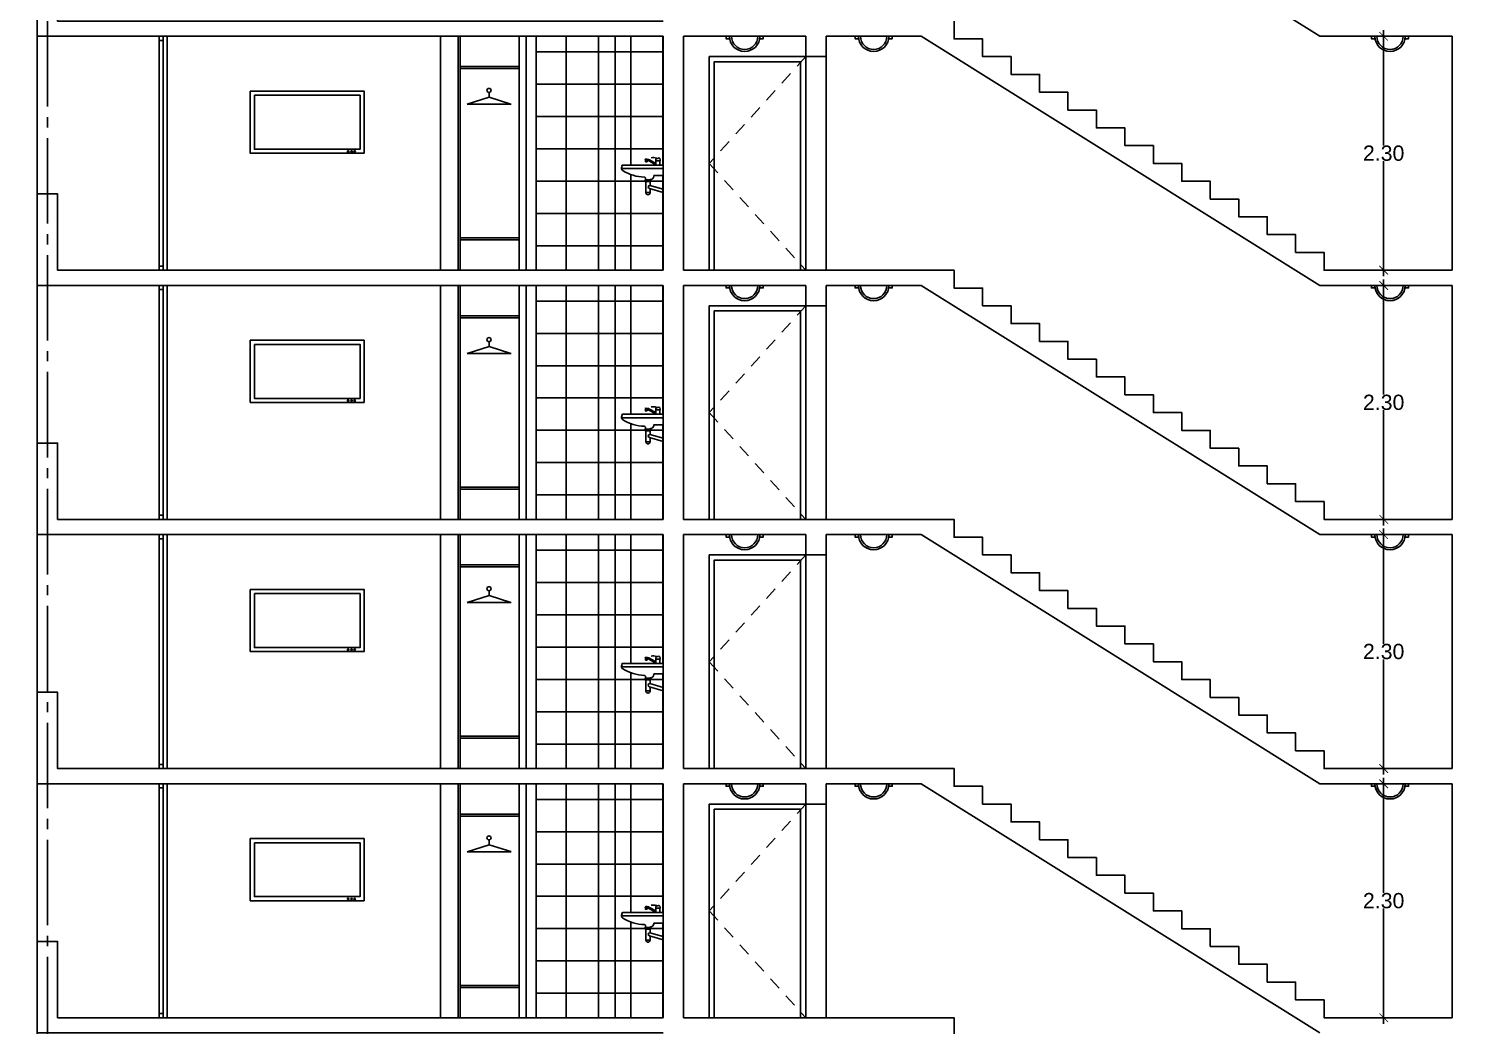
# Model space of a CAD drawing. Header units: millimetres. Extents: x 1217 to 2428, y 234 to 644.
# Drawn here: x 2182.92 to 2197.03, y 401.83 to 411.63 of the extents above; entities that cross this region are included whole.
import ezdxf

# ---------------------------------------------------------------- set-up
doc = ezdxf.new("R2010")
doc.units = ezdxf.units.MM
doc.linetypes.add('ACAD_ISO04W100', pattern=[30, 24, -3, 0, -3])
doc.linetypes.add('HIDDEN2', pattern=[0.1875, 0.125, -0.0625])
doc.layers.get('0').update_dxf_attribs({"lineweight": 5})
for name, color, linetype in [('0.1', 251, 'Continuous'), ('0.2', 2, 'Continuous'), ('0.3', 6, 'Continuous'), ('EJES', 8, 'Continuous'), ('MURO', 5, 'Continuous')]:
    doc.layers.add(name, color=color, linetype=linetype)
doc.styles.add('INTERARQ', font='arial.ttf')
doc.dimstyles.new('ESCALA_1-50', dxfattribs={"dimtxt": 0.15, "dimasz": 0.06, "dimexe": 0.18, "dimexo": 0.0625, "dimgap": 0, "dimtad": 0, "dimtih": 1, "dimtoh": 1, "dimzin": 0, "dimdsep": 46, "dimtxsty": 'INTERARQ', "dimblk": 'DIMTICK', "dimcen": 0, "dimse1": 1, "dimse2": 1, "dimclrd": 256, "dimclre": 1, "dimclrt": 2, "dimadec": 0, "dimazin": 0, "dimtfac": 4.5, "dimtofl": 0, "dimtmove": 2, "dimatfit": 3, "dimldrblk": 'DIMTICK', "dimfxl": 1, "dimtolj": 1, "dimtzin": 0, "dimarcsym": 0})
pattern_1 = [(0, (-53.02144, -6.75065), (0, 0.3175), []), (90, (-53.02144, -6.75065), (-0.3175, 2e-17), [])]
pattern_2 = [(0, (-53.02144, -9.20065), (0, 0.3175), []), (90, (-53.02144, -9.20065), (-0.3175, 2e-17), [])]
pattern_3 = [(0, (-53.02144, -11.65065), (0, 0.3175), []), (90, (-53.02144, -11.65065), (-0.3175, 2e-17), [])]
pattern_4 = [(0, (-53.02144, -14.10065), (0, 0.3175), []), (90, (-53.02144, -14.10065), (-0.3175, 2e-17), [])]

# ---------------------------------------------------------------- blocks, each defined once
blk = doc.blocks.new('DIMTICK')
at = {"color": 1}
for p, q in [((-1, 0), (1, 0)), ((0, 1), (0, -1))]:
    blk.add_line(p, q, dxfattribs=at)
at = {"color": 3, "const_width": 0.141}
blk.add_lwpolyline([(0.71, 0.71), (-0.71, -0.71)], dxfattribs=at)
blk = doc.blocks.new('*D1643')
at = {"layer": '0.1', "lineweight": -2, "ltscale": 3, "transparency": 16777216}
for p, q in [((2196.254, 411.491), (2196.254, 410.478)), ((2196.254, 409.311), (2196.254, 410.324))]:
    blk.add_line(p, q, dxfattribs=at)
at = {"layer": 'DEFPOINTS', "color": 0, "ltscale": 3, "transparency": 16777216}
for p in [(2196.254, 411.551), (2196.667, 411.551, 0), (2196.667, 409.251, 0)]:
    blk.add_point(p, dxfattribs=at)
at = {"layer": '0.1', "lineweight": -2, "ltscale": 3, "transparency": 16777216, "xscale": 0.06, "yscale": 0.06, "zscale": 0.06}
for p, rotation in [((2196.254, 411.551), 90), ((2196.254, 409.251), 270)]:
    blk.add_blockref('DIMTICK', p, dxfattribs=dict(at, rotation=rotation))
at = {"layer": '0.1', "color": 2, "ltscale": 3, "transparency": 16777216, "insert": (2196.254, 410.401), "char_height": 0.15, "attachment_point": 5, "style": 'INTERARQ'}
blk.add_mtext('\\A1;2.30', dxfattribs=at)
blk = doc.blocks.new('*D1644')
at = {"layer": '0.1', "lineweight": -2, "ltscale": 3, "transparency": 16777216}
for p, q in [((2196.254, 409.041), (2196.254, 408.028)), ((2196.254, 406.861), (2196.254, 407.874))]:
    blk.add_line(p, q, dxfattribs=at)
at = {"layer": 'DEFPOINTS', "color": 0, "ltscale": 3, "transparency": 16777216}
for p in [(2196.254, 409.101), (2196.667, 409.101, 0), (2196.667, 406.801, 0)]:
    blk.add_point(p, dxfattribs=at)
at = {"layer": '0.1', "lineweight": -2, "ltscale": 3, "transparency": 16777216, "xscale": 0.06, "yscale": 0.06, "zscale": 0.06}
for p, rotation in [((2196.254, 409.101), 90), ((2196.254, 406.801), 270)]:
    blk.add_blockref('DIMTICK', p, dxfattribs=dict(at, rotation=rotation))
at = {"layer": '0.1', "color": 2, "ltscale": 3, "transparency": 16777216, "insert": (2196.254, 407.951), "char_height": 0.15, "attachment_point": 5, "style": 'INTERARQ'}
blk.add_mtext('\\A1;2.30', dxfattribs=at)
blk = doc.blocks.new('*D1645')
at = {"layer": '0.1', "lineweight": -2, "ltscale": 3, "transparency": 16777216}
for p, q in [((2196.254, 406.591), (2196.254, 405.578)), ((2196.254, 404.411), (2196.254, 405.424))]:
    blk.add_line(p, q, dxfattribs=at)
at = {"layer": 'DEFPOINTS', "color": 0, "ltscale": 3, "transparency": 16777216}
for p in [(2196.254, 406.651), (2196.667, 406.651, 0), (2196.667, 404.351, 0)]:
    blk.add_point(p, dxfattribs=at)
at = {"layer": '0.1', "lineweight": -2, "ltscale": 3, "transparency": 16777216, "xscale": 0.06, "yscale": 0.06, "zscale": 0.06}
for p, rotation in [((2196.254, 406.651), 90), ((2196.254, 404.351), 270)]:
    blk.add_blockref('DIMTICK', p, dxfattribs=dict(at, rotation=rotation))
at = {"layer": '0.1', "color": 2, "ltscale": 3, "transparency": 16777216, "insert": (2196.254, 405.501), "char_height": 0.15, "attachment_point": 5, "style": 'INTERARQ'}
blk.add_mtext('\\A1;2.30', dxfattribs=at)
blk = doc.blocks.new('*D1646')
at = {"layer": '0.1', "lineweight": -2, "ltscale": 3, "transparency": 16777216}
for p, q in [((2196.254, 404.141), (2196.254, 403.128)), ((2196.254, 401.961), (2196.254, 402.974))]:
    blk.add_line(p, q, dxfattribs=at)
at = {"layer": 'DEFPOINTS', "color": 0, "ltscale": 3, "transparency": 16777216}
for p in [(2196.254, 404.201), (2196.667, 404.201, 0), (2196.667, 401.901, 0)]:
    blk.add_point(p, dxfattribs=at)
at = {"layer": '0.1', "lineweight": -2, "ltscale": 3, "transparency": 16777216, "xscale": 0.06, "yscale": 0.06, "zscale": 0.06}
for p, rotation in [((2196.254, 404.201), 90), ((2196.254, 401.901), 270)]:
    blk.add_blockref('DIMTICK', p, dxfattribs=dict(at, rotation=rotation))
at = {"layer": '0.1', "color": 2, "ltscale": 3, "transparency": 16777216, "insert": (2196.254, 403.051), "char_height": 0.15, "attachment_point": 5, "style": 'INTERARQ'}
blk.add_mtext('\\A1;2.30', dxfattribs=at)
blk = doc.blocks.new('*D1712')
at = {"layer": '0.1', "lineweight": -2, "ltscale": 3, "transparency": 16777216}
for start, end in [(42.2771, 78.6565), (1.3435, 37.7964)]:
    blk.add_arc((2173.785, 387.071), 2.559, start, end, dxfattribs=at)
at = {"layer": 'DEFPOINTS', "color": 0, "ltscale": 3, "transparency": 16777216}
for p in [(2182.84, 438.421, 0), (2176.072, 388.219), (2173.803, 387.171, 0), (2173.989, 387.071, 0), (2183.007, 387.071, 0)]:
    blk.add_point(p, dxfattribs=at)
at = {"layer": '0.1', "lineweight": -2, "ltscale": 3, "transparency": 16777216, "xscale": 0.06, "yscale": 0.06, "zscale": 0.06}
for p, rotation in [((2174.229, 389.591), 169.3282528199433), ((2176.344, 387.071), 270.6717471800563)]:
    blk.add_blockref('DIMTICK', p, dxfattribs=dict(at, rotation=rotation))
at = {"layer": '0.1', "color": 2, "ltscale": 3, "transparency": 16777216, "insert": (2175.745, 388.716), "char_height": 0.15, "attachment_point": 5, "style": 'INTERARQ'}
blk.add_mtext('\\A1;80°', dxfattribs=at)
blk = doc.blocks.new('*D1713')
at = {"layer": '0.1', "lineweight": -2, "ltscale": 3, "transparency": 16777216}
for start, end in [(101.3456, 137.7192), (142.207, 178.6544)]:
    blk.add_arc((2205.617, 387.071), 2.555, start, end, dxfattribs=at)
at = {"layer": 'DEFPOINTS', "color": 0, "ltscale": 3, "transparency": 16777216}
for p in [(2196.562, 438.421, 0), (2204.091, 389.12), (2197.128, 387.071, 0), (2205.387, 387.071, 0), (2205.599, 387.171, 0)]:
    blk.add_point(p, dxfattribs=at)
at = {"layer": '0.1', "lineweight": -2, "ltscale": 3, "transparency": 16777216, "xscale": 0.06, "yscale": 0.06, "zscale": 0.06}
for p, rotation in [((2205.173, 389.587), 10.67281767583628), ((2203.062, 387.071), 269.3271823241639)]:
    blk.add_blockref('DIMTICK', p, dxfattribs=dict(at, rotation=rotation))
at = {"layer": '0.1', "color": 2, "ltscale": 3, "transparency": 16777216, "insert": (2203.66, 388.713), "char_height": 0.15, "attachment_point": 5, "style": 'INTERARQ'}
blk.add_mtext('\\A1;80°', dxfattribs=at)

msp = doc.modelspace()

# ---------------------------------------------------------------- hatches: boundary and pattern name
at = {"layer": '0.1', "ltscale": 3}
h = msp.add_hatch(dxfattribs=at)
h.set_pattern_fill('NET', color=256, scale=0.1)
h.set_pattern_definition(pattern_1)
h.paths.add_polyline_path([(2188.69365, 411.55099), (2187.91759, 411.55099), (2187.91759, 409.25099), (2188.69365, 409.25099)])
h = msp.add_hatch(dxfattribs=at)
h.set_pattern_fill('NET', color=256, scale=0.1)
h.set_pattern_definition(pattern_2)
h.paths.add_polyline_path([(2188.69365, 409.10099), (2187.91759, 409.10099), (2187.91759, 406.80099), (2188.69365, 406.80099)])
h = msp.add_hatch(dxfattribs=at)
h.set_pattern_fill('NET', color=256, scale=0.1)
h.set_pattern_definition(pattern_3)
h.paths.add_polyline_path([(2188.69365, 406.65099), (2187.91759, 406.65099), (2187.91759, 404.35099), (2188.69365, 404.35099)])
h = msp.add_hatch(dxfattribs=at)
h.set_pattern_fill('NET', color=256, scale=0.1)
h.set_pattern_definition(pattern_4)
h.paths.add_polyline_path([(2188.69365, 404.20099), (2187.91759, 404.20099), (2187.91759, 401.90099), (2188.69365, 401.90099)])
at = {"layer": '0.2', "ltscale": 3}
h = msp.add_hatch(dxfattribs=at)
h.set_pattern_fill('NET', color=256, scale=0.1)
h.set_pattern_definition(pattern_1)
h.paths.add_polyline_path([(2189.16687, 411.55099), (2188.69365, 411.55099), (2188.69365, 409.25099), (2189.16687, 409.25099)])
h.paths.add_polyline_path([(2188.98781, 410.34146, -0.19326903), (2189.03019, 410.33595), (2189.09291, 410.30079), (2189.09291, 410.32664, -0.23609119), (2189.09841, 410.35249, 0.33077503), (2189.12426, 410.35801, -0.24024453), (2189.1355, 410.33597), (2189.1355, 410.32665), (2189.13168, 410.32665), (2189.09291, 410.32665), (2189.09291, 410.28747), (2189.02451, 410.32581, 0.10516509), (2189.00634, 410.33146), (2189.00794, 410.31752), (2188.99333, 410.31561), (2188.99072, 410.3302)], flags=16)
h.paths.add_polyline_path([(2189.03766, 410.01474, -1), (2188.99507, 410.01473), (2188.99508, 410.01473), (2188.99508, 410.01474)], flags=16)
edge = h.paths.add_edge_path()
edge.add_line((2189.16687, 410.28428), (2188.76428, 410.28428))
edge.add_arc((2188.76428, 410.27889), 0.00539, 90, 228.06552)
edge.add_line((2188.76068, 410.27488), (2188.75687, 410.25645))
edge.add_arc((2188.78083, 410.25149), 0.02446, 168.321014, 238.662533)
edge.add_arc((2188.99958, 410.61075), 0.44508, 238.662533, 267.75168)
edge.add_arc((2188.98174, 410.15623), 0.00979, -7.258197, 87.75168, ccw=False)
edge.add_line((2188.99145, 410.155), (2188.99505, 410.13826))
edge.add_line((2188.99505, 410.13826), (2189.03764, 410.13827))
edge.add_line((2189.03764, 410.13827), (2189.03955, 410.14399))
edge.add_line((2189.03955, 410.14399), (2189.04315, 410.14399))
edge.add_arc((2189.04314, 410.17535), 0.03136, 270.010383, 360.010383)
edge.add_line((2189.0745, 410.17535), (2189.0745, 410.17895))
edge.add_line((2189.0745, 410.17895), (2189.0745, 410.18086))
edge.add_line((2189.0745, 410.18086), (2189.16688, 410.18088))
edge.add_line((2189.16688, 410.18088), (2189.16687, 410.28428))
edge = h.paths.add_edge_path()
edge.add_line((2189.03764, 410.13827), (2189.04315, 410.13827))
edge.add_line((2189.04315, 410.13827), (2189.04315, 410.12174))
edge.add_line((2189.04315, 410.12174), (2188.98785, 410.12174))
edge.add_line((2188.98785, 410.12174), (2188.98785, 410.13826))
edge.add_line((2188.98785, 410.13826), (2188.99505, 410.13826))
edge.add_line((2189.16691, 410.04803), (2189.03575, 410.08552))
edge.add_arc((2189.0345, 410.07062), 0.01495, 85.208442, 260.965426)
edge.add_line((2189.03215, 410.05585), (2189.16691, 410.01645))
h = msp.add_hatch(dxfattribs=at)
h.set_pattern_fill('NET', color=256, scale=0.1)
h.set_pattern_definition(pattern_2)
h.paths.add_polyline_path([(2189.16687, 409.10099), (2188.69365, 409.10099), (2188.69365, 406.80099), (2189.16687, 406.80099)])
h.paths.add_polyline_path([(2188.98781, 407.89146, -0.19326903), (2189.03019, 407.88595), (2189.09291, 407.85079), (2189.09291, 407.87664, -0.23609119), (2189.09841, 407.90249, 0.33077503), (2189.12426, 407.90801, -0.24024453), (2189.1355, 407.88597), (2189.1355, 407.87665), (2189.13168, 407.87665), (2189.09291, 407.87665), (2189.09291, 407.83747), (2189.02451, 407.87581, 0.10516509), (2189.00634, 407.88146), (2189.00794, 407.86752), (2188.99333, 407.86561), (2188.99072, 407.8802)], flags=16)
h.paths.add_polyline_path([(2189.03766, 407.56474, -1), (2188.99507, 407.56473), (2188.99508, 407.56473), (2188.99508, 407.56474)], flags=16)
edge = h.paths.add_edge_path()
edge.add_line((2189.16687, 407.83428), (2188.76428, 407.83428))
edge.add_arc((2188.76428, 407.82889), 0.00539, 90, 228.06552)
edge.add_line((2188.76068, 407.82488), (2188.75687, 407.80645))
edge.add_arc((2188.78083, 407.80149), 0.02446, 168.321014, 238.662533)
edge.add_arc((2188.99958, 408.16075), 0.44508, 238.662533, 267.75168)
edge.add_arc((2188.98174, 407.70623), 0.00979, -7.258197, 87.75168, ccw=False)
edge.add_line((2188.99145, 407.705), (2188.99505, 407.68826))
edge.add_line((2188.99505, 407.68826), (2189.03764, 407.68827))
edge.add_line((2189.03764, 407.68827), (2189.03955, 407.69399))
edge.add_line((2189.03955, 407.69399), (2189.04315, 407.69399))
edge.add_arc((2189.04314, 407.72535), 0.03136, 270.010383, 360.010383)
edge.add_line((2189.0745, 407.72535), (2189.0745, 407.72895))
edge.add_line((2189.0745, 407.72895), (2189.0745, 407.73086))
edge.add_line((2189.0745, 407.73086), (2189.16688, 407.73088))
edge.add_line((2189.16688, 407.73088), (2189.16687, 407.83428))
edge = h.paths.add_edge_path()
edge.add_line((2189.03764, 407.68827), (2189.04315, 407.68827))
edge.add_line((2189.04315, 407.68827), (2189.04315, 407.67174))
edge.add_line((2189.04315, 407.67174), (2188.98785, 407.67174))
edge.add_line((2188.98785, 407.67174), (2188.98785, 407.68826))
edge.add_line((2188.98785, 407.68826), (2188.99505, 407.68826))
edge.add_line((2189.16691, 407.59803), (2189.03575, 407.63552))
edge.add_arc((2189.0345, 407.62062), 0.01495, 85.208442, 260.965426)
edge.add_line((2189.03215, 407.60585), (2189.16691, 407.56645))
h = msp.add_hatch(dxfattribs=at)
h.set_pattern_fill('NET', color=256, scale=0.1)
h.set_pattern_definition(pattern_3)
h.paths.add_polyline_path([(2189.16687, 406.65099), (2188.69365, 406.65099), (2188.69365, 404.35099), (2189.16687, 404.35099)])
h.paths.add_polyline_path([(2188.98781, 405.44146, -0.19326903), (2189.03019, 405.43595), (2189.09291, 405.40079), (2189.09291, 405.42664, -0.23609119), (2189.09841, 405.45249, 0.33077503), (2189.12426, 405.45801, -0.24024453), (2189.1355, 405.43597), (2189.1355, 405.42665), (2189.13168, 405.42665), (2189.09291, 405.42665), (2189.09291, 405.38747), (2189.02451, 405.42581, 0.10516509), (2189.00634, 405.43146), (2189.00794, 405.41752), (2188.99333, 405.41561), (2188.99072, 405.4302)], flags=16)
h.paths.add_polyline_path([(2189.03766, 405.11474, -1), (2188.99507, 405.11473), (2188.99508, 405.11473), (2188.99508, 405.11474)], flags=16)
edge = h.paths.add_edge_path()
edge.add_line((2189.16687, 405.38428), (2188.76428, 405.38428))
edge.add_arc((2188.76428, 405.37889), 0.00539, 90, 228.06552)
edge.add_line((2188.76068, 405.37488), (2188.75687, 405.35645))
edge.add_arc((2188.78083, 405.35149), 0.02446, 168.321014, 238.662533)
edge.add_arc((2188.99958, 405.71075), 0.44508, 238.662533, 267.75168)
edge.add_arc((2188.98174, 405.25623), 0.00979, -7.258197, 87.75168, ccw=False)
edge.add_line((2188.99145, 405.255), (2188.99505, 405.23826))
edge.add_line((2188.99505, 405.23826), (2189.03764, 405.23827))
edge.add_line((2189.03764, 405.23827), (2189.03955, 405.24399))
edge.add_line((2189.03955, 405.24399), (2189.04315, 405.24399))
edge.add_arc((2189.04314, 405.27535), 0.03136, 270.010383, 360.010383)
edge.add_line((2189.0745, 405.27535), (2189.0745, 405.27895))
edge.add_line((2189.0745, 405.27895), (2189.0745, 405.28086))
edge.add_line((2189.0745, 405.28086), (2189.16688, 405.28088))
edge.add_line((2189.16688, 405.28088), (2189.16687, 405.38428))
edge = h.paths.add_edge_path()
edge.add_line((2189.03764, 405.23827), (2189.04315, 405.23827))
edge.add_line((2189.04315, 405.23827), (2189.04315, 405.22174))
edge.add_line((2189.04315, 405.22174), (2188.98785, 405.22174))
edge.add_line((2188.98785, 405.22174), (2188.98785, 405.23826))
edge.add_line((2188.98785, 405.23826), (2188.99505, 405.23826))
edge.add_line((2189.16691, 405.14803), (2189.03575, 405.18552))
edge.add_arc((2189.0345, 405.17062), 0.01495, 85.208442, 260.965426)
edge.add_line((2189.03215, 405.15585), (2189.16691, 405.11645))
h = msp.add_hatch(dxfattribs=at)
h.set_pattern_fill('NET', color=256, scale=0.1)
h.set_pattern_definition(pattern_4)
h.paths.add_polyline_path([(2189.16687, 404.20099), (2188.69365, 404.20099), (2188.69365, 401.90099), (2189.16687, 401.90099)])
h.paths.add_polyline_path([(2188.98781, 402.99146, -0.19326903), (2189.03019, 402.98595), (2189.09291, 402.95079), (2189.09291, 402.97664, -0.23609119), (2189.09841, 403.00249, 0.33077503), (2189.12426, 403.00801, -0.24024453), (2189.1355, 402.98597), (2189.1355, 402.97665), (2189.13168, 402.97665), (2189.09291, 402.97665), (2189.09291, 402.93747), (2189.02451, 402.97581, 0.10516509), (2189.00634, 402.98146), (2189.00794, 402.96752), (2188.99333, 402.96561), (2188.99072, 402.9802)], flags=16)
h.paths.add_polyline_path([(2189.03766, 402.66474, -1), (2188.99507, 402.66473), (2188.99508, 402.66473), (2188.99508, 402.66474)], flags=16)
edge = h.paths.add_edge_path()
edge.add_line((2189.16687, 402.93428), (2188.76428, 402.93428))
edge.add_arc((2188.76428, 402.92889), 0.00539, 90, 228.06552)
edge.add_line((2188.76068, 402.92488), (2188.75687, 402.90645))
edge.add_arc((2188.78083, 402.90149), 0.02446, 168.321014, 238.662533)
edge.add_arc((2188.99958, 403.26075), 0.44508, 238.662533, 267.75168)
edge.add_arc((2188.98174, 402.80623), 0.00979, -7.258197, 87.75168, ccw=False)
edge.add_line((2188.99145, 402.805), (2188.99505, 402.78826))
edge.add_line((2188.99505, 402.78826), (2189.03764, 402.78827))
edge.add_line((2189.03764, 402.78827), (2189.03955, 402.79399))
edge.add_line((2189.03955, 402.79399), (2189.04315, 402.79399))
edge.add_arc((2189.04314, 402.82535), 0.03136, 270.010383, 360.010383)
edge.add_line((2189.0745, 402.82535), (2189.0745, 402.82895))
edge.add_line((2189.0745, 402.82895), (2189.0745, 402.83086))
edge.add_line((2189.0745, 402.83086), (2189.16688, 402.83088))
edge.add_line((2189.16688, 402.83088), (2189.16687, 402.93428))
edge = h.paths.add_edge_path()
edge.add_line((2189.03764, 402.78827), (2189.04315, 402.78827))
edge.add_line((2189.04315, 402.78827), (2189.04315, 402.77174))
edge.add_line((2189.04315, 402.77174), (2188.98785, 402.77174))
edge.add_line((2188.98785, 402.77174), (2188.98785, 402.78826))
edge.add_line((2188.98785, 402.78826), (2188.99505, 402.78826))
edge.add_line((2189.16691, 402.69803), (2189.03575, 402.73552))
edge.add_arc((2189.0345, 402.72062), 0.01495, 85.208442, 260.965426)
edge.add_line((2189.03215, 402.70585), (2189.16691, 402.66645))

# ---------------------------------------------------------------- linework, layer by layer
at = {"layer": '0.1'}
for p, q in [((2187.66955, 410.88261, 0), (2187.23804, 410.88261, 0)), ((2187.45213, 410.95219, 0), (2187.45213, 410.99906, 0)), ((2187.45213, 408.50219, 0), (2187.45213, 408.54906, 0)), ((2187.66955, 408.43261, 0), (2187.23804, 408.43261, 0)), ((2187.45213, 406.05219, 0), (2187.45213, 406.09906, 0)), ((2187.66955, 405.98261, 0), (2187.23804, 405.98261, 0)), ((2187.45213, 403.60219, 0), (2187.45213, 403.64906, 0)), ((2187.66955, 403.53261, 0), (2187.23804, 403.53261, 0))]:
    msp.add_line(p, q, dxfattribs=at)
at = {"layer": '0.1', "ltscale": 3, "elevation": 0}
for points in [[(2183.00704, 434.50099), (2183.00704, 382.15099)], [(2184.20709, 411.55099), (2184.20709, 409.25099)], [(2184.24709, 411.55099), (2184.24709, 409.25099)], [(2184.28709, 411.55099), (2184.28709, 409.25099)], [(2187.14768, 411.55099), (2187.14768, 409.25099)], [(2187.16768, 411.55099), (2187.16768, 409.25099)], [(2189.6187, 409.25099), (2189.6187, 411.35099), (2190.56811, 411.35099), (2190.56811, 409.25099)], [(2189.6687, 409.25099), (2189.6687, 411.30099), (2190.51811, 411.30099), (2190.51811, 409.25099)], [(2190.76811, 411.35099), (2190.76811, 409.25099)], [(2184.20709, 409.10099), (2184.20709, 406.80099)], [(2184.24709, 409.10099), (2184.24709, 406.80099)], [(2184.28709, 409.10099), (2184.28709, 406.80099)], [(2187.14768, 409.10099), (2187.14768, 406.80099)], [(2187.16768, 409.10099), (2187.16768, 406.80099)], [(2189.6187, 406.80099), (2189.6187, 408.90099), (2190.56811, 408.90099), (2190.56811, 406.80099)], [(2190.76811, 408.90099), (2190.76811, 406.80099)], [(2189.6687, 406.80099), (2189.6687, 408.85099), (2190.51811, 408.85099), (2190.51811, 406.80099)], [(2184.20709, 406.65099), (2184.20709, 404.35099)], [(2184.24709, 406.65099), (2184.24709, 404.35099)], [(2184.28709, 406.65099), (2184.28709, 404.35099)], [(2187.14768, 406.65099), (2187.14768, 404.35099)], [(2187.16768, 406.65099), (2187.16768, 404.35099)], [(2189.6187, 404.35099), (2189.6187, 406.45099), (2190.56811, 406.45099), (2190.56811, 404.35099)], [(2189.6687, 404.35099), (2189.6687, 406.40099), (2190.51811, 406.40099), (2190.51811, 404.35099)], [(2190.76811, 406.45099), (2190.76811, 404.35099)], [(2184.20709, 404.20099), (2184.20709, 401.90099)], [(2184.24709, 404.20099), (2184.24709, 401.90099)], [(2184.28709, 404.20099), (2184.28709, 401.90099)], [(2187.14768, 404.20099), (2187.14768, 401.90099)], [(2187.16768, 404.20099), (2187.16768, 401.90099)], [(2189.6187, 401.90099), (2189.6187, 404.00099), (2190.56811, 404.00099), (2190.56811, 401.90099)], [(2190.76811, 404.00099), (2190.76811, 401.90099)], [(2189.6687, 401.90099), (2189.6687, 403.95099), (2190.51811, 403.95099), (2190.51811, 401.90099)]]:
    msp.add_lwpolyline(points, dxfattribs=at)
at = {"layer": '0.1', "linetype": 'ByBlock', "elevation": 0}
for points in [[(2189.81794, 411.55099), (2189.78415, 411.55099), (2189.78415, 411.52753), (2189.81794, 411.52753)], [(2190.15083, 411.55099), (2190.11704, 411.55099), (2190.11704, 411.52753), (2190.15083, 411.52753)], [(2191.08704, 411.55099), (2191.05326, 411.55099), (2191.05326, 411.52753), (2191.08704, 411.52753)], [(2191.41994, 411.55099), (2191.38615, 411.55099), (2191.38615, 411.52753), (2191.41994, 411.52753)], [(2196.16705, 411.55099), (2196.13327, 411.55099), (2196.13327, 411.52753), (2196.16705, 411.52753)], [(2196.49995, 411.55099), (2196.46616, 411.55099), (2196.46616, 411.52753), (2196.49995, 411.52753)], [(2189.81794, 409.10099), (2189.78415, 409.10099), (2189.78415, 409.07753), (2189.81794, 409.07753)], [(2190.15083, 409.10099), (2190.11704, 409.10099), (2190.11704, 409.07753), (2190.15083, 409.07753)], [(2191.08704, 409.10099), (2191.05326, 409.10099), (2191.05326, 409.07753), (2191.08704, 409.07753)], [(2191.41994, 409.10099), (2191.38615, 409.10099), (2191.38615, 409.07753), (2191.41994, 409.07753)], [(2196.16705, 409.10099), (2196.13327, 409.10099), (2196.13327, 409.07753), (2196.16705, 409.07753)], [(2196.49995, 409.10099), (2196.46616, 409.10099), (2196.46616, 409.07753), (2196.49995, 409.07753)], [(2189.81794, 406.65099), (2189.78415, 406.65099), (2189.78415, 406.62753), (2189.81794, 406.62753)], [(2190.15083, 406.65099), (2190.11704, 406.65099), (2190.11704, 406.62753), (2190.15083, 406.62753)], [(2191.08704, 406.65099), (2191.05326, 406.65099), (2191.05326, 406.62753), (2191.08704, 406.62753)], [(2191.41994, 406.65099), (2191.38615, 406.65099), (2191.38615, 406.62753), (2191.41994, 406.62753)], [(2196.16705, 406.65099), (2196.13327, 406.65099), (2196.13327, 406.62753), (2196.16705, 406.62753)], [(2196.49995, 406.65099), (2196.46616, 406.65099), (2196.46616, 406.62753), (2196.49995, 406.62753)], [(2189.81794, 404.20099), (2189.78415, 404.20099), (2189.78415, 404.17753), (2189.81794, 404.17753)], [(2190.15083, 404.20099), (2190.11704, 404.20099), (2190.11704, 404.17753), (2190.15083, 404.17753)], [(2191.08704, 404.20099), (2191.05326, 404.20099), (2191.05326, 404.17753), (2191.08704, 404.17753)], [(2191.41994, 404.20099), (2191.38615, 404.20099), (2191.38615, 404.17753), (2191.41994, 404.17753)], [(2196.16705, 404.20099), (2196.13327, 404.20099), (2196.13327, 404.17753), (2196.16705, 404.17753)], [(2196.49995, 404.20099), (2196.46616, 404.20099), (2196.46616, 404.17753), (2196.49995, 404.17753)]]:
    msp.add_lwpolyline(points, close=True, dxfattribs=at)
at = {"layer": '0.1', "linetype": 'HIDDEN2', "elevation": 0}
for points in [[(2190.56811, 411.35099), (2189.6187, 410.30099), (2190.56811, 409.25099)], [(2190.56811, 408.90099), (2189.6187, 407.85099), (2190.56811, 406.80099)], [(2190.56811, 406.45099), (2189.6187, 405.40099), (2190.56811, 404.35099)], [(2190.56811, 404.00099), (2189.6187, 402.95099), (2190.56811, 401.90099)]]:
    msp.add_lwpolyline(points, dxfattribs=at)
at = {"layer": '0.1', "elevation": 0}
for points in [[(2187.16768, 411.25334), (2187.74767, 411.25334)], [(2187.16768, 411.23334), (2187.74767, 411.23334)], [(2187.23804, 410.88261), (2187.45213, 410.95219)], [(2187.45213, 410.95219), (2187.66622, 410.88368)], [(2187.16768, 409.56865), (2187.74767, 409.56865)], [(2187.16768, 409.54865), (2187.74767, 409.54865)], [(2187.16768, 408.80334), (2187.74767, 408.80334)], [(2187.16768, 408.78334), (2187.74767, 408.78334)], [(2187.23804, 408.43261), (2187.45213, 408.50219)], [(2187.45213, 408.50219), (2187.66622, 408.43368)], [(2187.16768, 407.11865), (2187.74767, 407.11865)], [(2187.16768, 407.09865), (2187.74767, 407.09865)], [(2187.16768, 406.35334), (2187.74767, 406.35334)], [(2187.16768, 406.33334), (2187.74767, 406.33334)], [(2187.23804, 405.98261), (2187.45213, 406.05219)], [(2187.45213, 406.05219), (2187.66622, 405.98368)], [(2187.16768, 404.66865), (2187.74767, 404.66865)], [(2187.16768, 404.64865), (2187.74767, 404.64865)], [(2187.16768, 403.90334), (2187.74767, 403.90334)], [(2187.16768, 403.88334), (2187.74767, 403.88334)], [(2187.23804, 403.53261), (2187.45213, 403.60219)], [(2187.45213, 403.60219), (2187.66622, 403.53368)], [(2187.16768, 402.21865), (2187.74767, 402.21865)], [(2187.16768, 402.19865), (2187.74767, 402.19865)]]:
    msp.add_lwpolyline(points, dxfattribs=at)
for points in [[(2185.1039, 411.01183), (2186.22298, 411.01183), (2186.22298, 410.40099), (2185.1039, 410.40099)], [(2185.1439, 410.97183), (2186.18298, 410.97183), (2186.18298, 410.44099), (2185.1439, 410.44099)], [(2185.1039, 408.56183), (2186.22298, 408.56183), (2186.22298, 407.95099), (2185.1039, 407.95099)], [(2185.1439, 408.52183), (2186.18298, 408.52183), (2186.18298, 407.99099), (2185.1439, 407.99099)], [(2185.1039, 406.11183), (2186.22298, 406.11183), (2186.22298, 405.50099), (2185.1039, 405.50099)], [(2185.1439, 406.07183), (2186.18298, 406.07183), (2186.18298, 405.54099), (2185.1439, 405.54099)], [(2185.1039, 403.66183), (2186.22298, 403.66183), (2186.22298, 403.05099), (2185.1039, 403.05099)], [(2185.1439, 403.62183), (2186.18298, 403.62183), (2186.18298, 403.09099), (2185.1439, 403.09099)]]:
    msp.add_lwpolyline(points, close=True, dxfattribs=at)
at = {"layer": '0.1'}
for centre in [(2187.45213, 411.01906, 0), (2187.45213, 408.56906, 0), (2187.45213, 406.11906, 0), (2187.45213, 403.66906, 0)]:
    msp.add_circle(centre, 0.02, dxfattribs=at)
at = {"layer": '0.1', "ltscale": 3}
for centre in [(2186.06656, 410.41837, 0), (2186.0998, 410.41837, 0), (2186.13047, 410.41837, 0), (2186.06656, 407.96837, 0), (2186.0998, 407.96837, 0), (2186.13047, 407.96837, 0), (2186.06656, 405.51837, 0), (2186.0998, 405.51837, 0), (2186.13047, 405.51837, 0), (2186.06656, 403.06837, 0), (2186.0998, 403.06837, 0), (2186.13047, 403.06837, 0)]:
    msp.add_circle(centre, 0.00716, dxfattribs=at)
at = {"layer": '0.1', "linetype": 'ByBlock'}
for centre, radius in [((2189.96749, 411.55099, 0), 0.14955), ((2189.96749, 411.55099, 0), 0.12955), ((2191.2366, 411.55099, 0), 0.14955), ((2191.2366, 411.55099, 0), 0.12955), ((2196.31661, 411.55099, 0), 0.14955), ((2196.31661, 411.55099, 0), 0.12955), ((2189.96749, 409.10099, 0), 0.14955), ((2189.96749, 409.10099, 0), 0.12955), ((2191.2366, 409.10099, 0), 0.14955), ((2191.2366, 409.10099, 0), 0.12955), ((2196.31661, 409.10099, 0), 0.14955), ((2196.31661, 409.10099, 0), 0.12955), ((2189.96749, 406.65099, 0), 0.14955), ((2189.96749, 406.65099, 0), 0.12955), ((2191.2366, 406.65099, 0), 0.14955), ((2191.2366, 406.65099, 0), 0.12955), ((2196.31661, 406.65099, 0), 0.14955), ((2196.31661, 406.65099, 0), 0.12955), ((2189.96749, 404.20099, 0), 0.14955), ((2189.96749, 404.20099, 0), 0.12955), ((2191.2366, 404.20099, 0), 0.14955), ((2191.2366, 404.20099, 0), 0.12955), ((2196.31661, 404.20099, 0), 0.14955), ((2196.31661, 404.20099, 0), 0.12955)]:
    msp.add_arc(centre, radius, 180, 0, dxfattribs=at)
at = {"layer": '0.2'}
for p, q in [((2188.98781, 410.34146, 0), (2188.99072, 410.3302, 0)), ((2188.99072, 410.3302, 0), (2188.99333, 410.31561, 0)), ((2188.99333, 410.31561, 0), (2189.00794, 410.31752, 0)), ((2189.00794, 410.31752, 0), (2189.00634, 410.33146, 0)), ((2189.16558, 410.25099, 0), (2188.75637, 410.25094, 0)), ((2189.03766, 410.01474, 0), (2188.99508, 410.01474, 0)), ((2188.99508, 410.01474, 0), (2188.99508, 410.01473, 0)), ((2189.16558, 407.80099, 0), (2188.75637, 407.80094, 0)), ((2188.98781, 407.89146, 0), (2188.99072, 407.8802, 0)), ((2188.99072, 407.8802, 0), (2188.99333, 407.86561, 0)), ((2188.99333, 407.86561, 0), (2189.00794, 407.86752, 0)), ((2189.00794, 407.86752, 0), (2189.00634, 407.88146, 0)), ((2189.03766, 407.56474, 0), (2188.99508, 407.56474, 0)), ((2188.99508, 407.56474, 0), (2188.99508, 407.56473, 0)), ((2188.98781, 405.44146, 0), (2188.99072, 405.4302, 0)), ((2188.99072, 405.4302, 0), (2188.99333, 405.41561, 0)), ((2188.99333, 405.41561, 0), (2189.00794, 405.41752, 0)), ((2189.00794, 405.41752, 0), (2189.00634, 405.43146, 0)), ((2189.16558, 405.35099, 0), (2188.75637, 405.35094, 0)), ((2189.03766, 405.11474, 0), (2188.99508, 405.11474, 0)), ((2188.99508, 405.11474, 0), (2188.99508, 405.11473, 0)), ((2188.98781, 402.99146, 0), (2188.99072, 402.9802, 0)), ((2188.99072, 402.9802, 0), (2188.99333, 402.96561, 0)), ((2189.00794, 402.96752, 0), (2189.00634, 402.98146, 0)), ((2189.16558, 402.90099, 0), (2188.75637, 402.90094, 0)), ((2188.99333, 402.96561, 0), (2189.00794, 402.96752, 0)), ((2189.03766, 402.66474, 0), (2188.99508, 402.66474, 0)), ((2188.99508, 402.66474, 0), (2188.99508, 402.66473, 0))]:
    msp.add_line(p, q, dxfattribs=at)
at = {"layer": '0.2', "elevation": 0}
for points in [[(2184.24709, 411.55099), (2184.20709, 411.55099), (2184.20709, 411.51099), (2184.24709, 411.51099), (2184.24709, 411.55099)], [(2189.13169, 410.28427), (2189.13169, 410.32665), (2189.09291, 410.32665), (2189.09291, 410.28426)], [(2189.03764, 410.13827), (2189.04315, 410.13827), (2189.04315, 410.12174), (2188.98785, 410.12174), (2188.98785, 410.13826), (2188.99505, 410.13826)], [(2189.03764, 410.12174), (2189.03766, 410.08552)], [(2184.24709, 409.25099), (2184.20709, 409.25099), (2184.20709, 409.29099), (2184.24709, 409.29099), (2184.24709, 409.25099)], [(2184.24709, 409.10099), (2184.20709, 409.10099), (2184.20709, 409.06099), (2184.24709, 409.06099), (2184.24709, 409.10099)], [(2189.13169, 407.83427), (2189.13169, 407.87665), (2189.09291, 407.87665), (2189.09291, 407.83426)], [(2189.03764, 407.68827), (2189.04315, 407.68827), (2189.04315, 407.67174), (2188.98785, 407.67174), (2188.98785, 407.68826), (2188.99505, 407.68826)], [(2189.03764, 407.67174), (2189.03766, 407.63552)], [(2184.24709, 406.80099), (2184.20709, 406.80099), (2184.20709, 406.84099), (2184.24709, 406.84099), (2184.24709, 406.80099)], [(2184.24709, 406.65099), (2184.20709, 406.65099), (2184.20709, 406.61099), (2184.24709, 406.61099), (2184.24709, 406.65099)], [(2189.13169, 405.38427), (2189.13169, 405.42665), (2189.09291, 405.42665), (2189.09291, 405.38426)], [(2189.03764, 405.23827), (2189.04315, 405.23827), (2189.04315, 405.22174), (2188.98785, 405.22174), (2188.98785, 405.23826), (2188.99505, 405.23826)], [(2189.03764, 405.22174), (2189.03766, 405.18552)], [(2184.24709, 404.35099), (2184.20709, 404.35099), (2184.20709, 404.39099), (2184.24709, 404.39099), (2184.24709, 404.35099)], [(2184.24709, 404.20099), (2184.20709, 404.20099), (2184.20709, 404.16099), (2184.24709, 404.16099), (2184.24709, 404.20099)], [(2189.13169, 402.93427), (2189.13169, 402.97665), (2189.09291, 402.97665), (2189.09291, 402.93426)], [(2189.03764, 402.78827), (2189.04315, 402.78827), (2189.04315, 402.77174), (2188.98785, 402.77174), (2188.98785, 402.78826), (2188.99505, 402.78826)], [(2189.03764, 402.77174), (2189.03766, 402.73552)], [(2184.24709, 401.90099), (2184.20709, 401.90099), (2184.20709, 401.94099), (2184.24709, 401.94099), (2184.24709, 401.90099)]]:
    msp.add_lwpolyline(points, dxfattribs=at)
at = {"layer": '0.2', "ltscale": 3, "elevation": 0}
for points in [[(2186.97624, 411.55099), (2186.97624, 409.25099)], [(2187.91759, 411.55099), (2187.91759, 409.25099)], [(2188.69365, 411.55099), (2188.69365, 409.25099)], [(2186.97624, 409.10099), (2186.97624, 406.80099)], [(2187.91759, 409.10099), (2187.91759, 406.80099)], [(2188.69365, 409.10099), (2188.69365, 406.80099)], [(2186.97624, 406.65099), (2186.97624, 404.35099)], [(2187.91759, 406.65099), (2187.91759, 404.35099)], [(2188.69365, 406.65099), (2188.69365, 404.35099)], [(2186.97624, 404.20099), (2186.97624, 401.90099)], [(2187.91759, 404.20099), (2187.91759, 401.90099)], [(2188.69365, 404.20099), (2188.69365, 401.90099)]]:
    msp.add_lwpolyline(points, dxfattribs=at)
at = {"layer": '0.2', "elevation": 0}
for points in [[(2189.09291, 410.30079), (2189.03019, 410.33595, 0.19326903), (2188.98781, 410.34146)], [(2189.09291, 410.28747), (2189.02451, 410.32581, 0.19326903), (2188.99072, 410.3302, 0.19326903)], [(2189.13168, 410.32665), (2189.1355, 410.32665), (2189.1355, 410.33597, 0.24024453), (2189.12426, 410.35801, 0.52489962)], [(2189.03766, 410.05416), (2189.03766, 410.01474, -1), (2188.99507, 410.01473), (2188.99507, 410.12173)], [(2189.16691, 410.04803), (2189.03575, 410.08552, 0.96364167), (2189.03215, 410.05585), (2189.16691, 410.01645)], [(2189.09291, 407.85079), (2189.03019, 407.88595, 0.19326903), (2188.98781, 407.89146)], [(2189.09291, 407.83747), (2189.02451, 407.87581, 0.19326903), (2188.99072, 407.8802, 0.19326903)], [(2189.13168, 407.87665), (2189.1355, 407.87665), (2189.1355, 407.88597, 0.24024453), (2189.12426, 407.90801, 0.52489962)], [(2189.03766, 407.60416), (2189.03766, 407.56474, -1), (2188.99507, 407.56473), (2188.99507, 407.67173)], [(2189.16691, 407.59803), (2189.03575, 407.63552, 0.96364167), (2189.03215, 407.60585), (2189.16691, 407.56645)], [(2189.09291, 405.40079), (2189.03019, 405.43595, 0.19326903), (2188.98781, 405.44146)], [(2189.09291, 405.38747), (2189.02451, 405.42581, 0.19326903), (2188.99072, 405.4302, 0.19326903)], [(2189.13168, 405.42665), (2189.1355, 405.42665), (2189.1355, 405.43597, 0.24024453), (2189.12426, 405.45801, 0.52489962)], [(2189.03766, 405.15416), (2189.03766, 405.11474, -1), (2188.99507, 405.11473), (2188.99507, 405.22173)], [(2189.16691, 405.14803), (2189.03575, 405.18552, 0.96364167), (2189.03215, 405.15585), (2189.16691, 405.11645)], [(2189.09291, 402.95079), (2189.03019, 402.98595, 0.19326903), (2188.98781, 402.99146)], [(2189.09291, 402.93747), (2189.02451, 402.97581, 0.19326903), (2188.99072, 402.9802, 0.19326903)], [(2189.13168, 402.97665), (2189.1355, 402.97665), (2189.1355, 402.98597, 0.24024453), (2189.12426, 403.00801, 0.52489962)], [(2189.03766, 402.70416), (2189.03766, 402.66474, -1), (2188.99507, 402.66473), (2188.99507, 402.77173)], [(2189.16691, 402.69803), (2189.03575, 402.73552, 0.96364167), (2189.03215, 402.70585), (2189.16691, 402.66645)]]:
    msp.add_lwpolyline(points, format="xyb", dxfattribs=at)
for points in [[(2189.16687, 410.28428), (2188.76428, 410.28428, 0.68770197), (2188.76068, 410.27488), (2188.75687, 410.25645, 0.31693786), (2188.76811, 410.2306, 0.12761136), (2188.98212, 410.16601, -0.44006197), (2188.99145, 410.155), (2188.99505, 410.13826), (2189.03764, 410.13827), (2189.03955, 410.14399), (2189.04315, 410.14399, 0.41421356), (2189.0745, 410.17535), (2189.0745, 410.17895), (2189.0745, 410.18086), (2189.16688, 410.18088)], [(2189.16687, 407.83428), (2188.76428, 407.83428, 0.68770197), (2188.76068, 407.82488), (2188.75687, 407.80645, 0.31693786), (2188.76811, 407.7806, 0.12761136), (2188.98212, 407.71601, -0.44006197), (2188.99145, 407.705), (2188.99505, 407.68826), (2189.03764, 407.68827), (2189.03955, 407.69399), (2189.04315, 407.69399, 0.41421356), (2189.0745, 407.72535), (2189.0745, 407.72895), (2189.0745, 407.73086), (2189.16688, 407.73088)], [(2189.16687, 405.38428), (2188.76428, 405.38428, 0.68770197), (2188.76068, 405.37488), (2188.75687, 405.35645, 0.31693786), (2188.76811, 405.3306, 0.12761136), (2188.98212, 405.26601, -0.44006197), (2188.99145, 405.255), (2188.99505, 405.23826), (2189.03764, 405.23827), (2189.03955, 405.24399), (2189.04315, 405.24399, 0.41421356), (2189.0745, 405.27535), (2189.0745, 405.27895), (2189.0745, 405.28086), (2189.16688, 405.28088)], [(2189.16687, 402.93428), (2188.76428, 402.93428, 0.68770197), (2188.76068, 402.92488), (2188.75687, 402.90645, 0.31693786), (2188.76811, 402.8806, 0.12761136), (2188.98212, 402.81601, -0.44006197), (2188.99145, 402.805), (2188.99505, 402.78826), (2189.03764, 402.78827), (2189.03955, 402.79399), (2189.04315, 402.79399, 0.41421356), (2189.0745, 402.82535), (2189.0745, 402.82895), (2189.0745, 402.83086), (2189.16688, 402.83088)]]:
    msp.add_lwpolyline(points, format="xyb", close=True, dxfattribs=at)
at = {"layer": '0.2'}
for centre, radius, start, end in [((2189.06834, 410.28671, 0), 0.07233, 65.435128, 105.825517), ((2189.12151, 410.33406, 0), 0.02955, 141.414736, 194.544838), ((2189.10763, 410.37265, 0), 0.02216, 245.435128, 318.64683), ((2189.06834, 407.83671, 0), 0.07233, 65.435128, 105.825517), ((2189.12151, 407.88406, 0), 0.02955, 141.414736, 194.544838), ((2189.10763, 407.92265, 0), 0.02216, 245.435128, 318.64683), ((2189.06834, 405.38671, 0), 0.07233, 65.435128, 105.825517), ((2189.12151, 405.43406, 0), 0.02955, 141.414736, 194.544838), ((2189.10763, 405.47265, 0), 0.02216, 245.435128, 318.64683), ((2189.06834, 402.93671, 0), 0.07233, 65.435128, 105.825517), ((2189.12151, 402.98406, 0), 0.02955, 141.414736, 194.544838), ((2189.10763, 403.02265, 0), 0.02216, 245.435128, 318.64683)]:
    msp.add_arc(centre, radius, start, end, dxfattribs=at)
at = {"layer": '0.3', "elevation": 0}
for points in [[(2187.74767, 411.55099), (2187.74767, 409.25099)], [(2187.81768, 411.55099), (2187.81768, 409.25099)], [(2190.56811, 411.35099), (2190.56811, 409.25099)], [(2190.76811, 411.35099), (2190.76811, 409.25099)], [(2187.74767, 409.10099), (2187.74767, 406.80099)], [(2187.81768, 409.10099), (2187.81768, 406.80099)], [(2190.56811, 408.90099), (2190.56811, 406.80099)], [(2190.76811, 408.90099), (2190.76811, 406.80099)], [(2187.74767, 406.65099), (2187.74767, 404.35099)], [(2187.81768, 406.65099), (2187.81768, 404.35099)], [(2190.56811, 406.45099), (2190.56811, 404.35099)], [(2190.76811, 406.45099), (2190.76811, 404.35099)], [(2187.74767, 404.20099), (2187.74767, 401.90099)], [(2187.81768, 404.20099), (2187.81768, 401.90099)], [(2190.56811, 404.00099), (2190.56811, 401.90099)], [(2190.76811, 404.00099), (2190.76811, 401.90099)]]:
    msp.add_lwpolyline(points, dxfattribs=at)
at = {"layer": 'EJES', "linetype": 'ACAD_ISO04W100', "ltscale": 0.035, "elevation": 0}
msp.add_lwpolyline([(2183.10711, 417.45017), (2183.10711, 379.16679)], dxfattribs=at)
at = {"layer": 'MURO', "ltscale": 3}
for p, q in [((2191.70509, 411.55099, 0), (2190.76811, 411.55099, 0)), ((2191.70509, 409.10099, 0), (2190.76811, 409.10099, 0)), ((2191.70509, 406.65099, 0), (2190.76811, 406.65099, 0)), ((2191.70509, 404.20099, 0), (2190.76811, 404.20099, 0))]:
    msp.add_line(p, q, dxfattribs=at)
at = {"layer": 'MURO', "ltscale": 3, "elevation": 0}
for points in [[(2195.62509, 411.55099), (2191.70509, 414.00099)], [(2189.16687, 411.55099), (2183.00707, 411.55099), (2183.00707, 412.45099), (2183.20707, 412.45099), (2183.20707, 411.70099), (2189.16687, 411.70099)], [(2192.02811, 411.70099), (2192.02811, 411.52599), (2192.30811, 411.52599), (2192.30811, 411.35099), (2192.58811, 411.35099), (2192.58811, 411.17599), (2192.86811, 411.17599), (2192.86811, 411.00099), (2193.14811, 411.00099), (2193.14811, 410.82599), (2193.42811, 410.82599), (2193.42811, 410.65099), (2193.70811, 410.65099), (2193.70811, 410.47599), (2193.98811, 410.47599), (2193.98811, 410.30099), (2194.26811, 410.30099), (2194.26811, 410.12599), (2194.54811, 410.12599), (2194.54811, 409.95099), (2194.82811, 409.95099), (2194.82811, 409.77599), (2195.10811, 409.77599), (2195.10811, 409.60099), (2195.38811, 409.60099), (2195.38811, 409.42599), (2195.66811, 409.42599), (2195.66811, 409.25099), (2196.92811, 409.25099)], [(2189.16687, 411.55099), (2189.16687, 409.25099)], [(2189.36687, 411.55099), (2189.36687, 409.25099)], [(2190.56811, 411.55099), (2189.36687, 411.55099)], [(2190.56811, 411.55099), (2190.56811, 411.35099), (2190.76811, 411.35099), (2190.76811, 411.55099)], [(2191.70509, 411.55099), (2190.76811, 411.55099)], [(2195.62509, 409.10099), (2191.70509, 411.55099)], [(2196.92791, 411.55099), (2195.62509, 411.55099)], [(2195.75093, 411.55099), (2196.92791, 411.55099)], [(2196.92791, 409.25099), (2196.92791, 411.55099)], [(2189.16687, 409.10099), (2183.00707, 409.10099), (2183.00707, 410.00099), (2183.20707, 410.00099), (2183.20707, 409.25099), (2189.16687, 409.25099)], [(2189.36687, 409.25099), (2192.02811, 409.25099), (2192.02811, 409.07599), (2192.30811, 409.07599), (2192.30811, 408.90099), (2192.58811, 408.90099), (2192.58811, 408.72599), (2192.86811, 408.72599), (2192.86811, 408.55099), (2193.14811, 408.55099), (2193.14811, 408.37599), (2193.42811, 408.37599), (2193.42811, 408.20099), (2193.70811, 408.20099), (2193.70811, 408.02599), (2193.98811, 408.02599), (2193.98811, 407.85099), (2194.26811, 407.85099), (2194.26811, 407.67599), (2194.54811, 407.67599), (2194.54811, 407.50099), (2194.82811, 407.50099), (2194.82811, 407.32599), (2195.10811, 407.32599), (2195.10811, 407.15099), (2195.38811, 407.15099), (2195.38811, 406.97599), (2195.66811, 406.97599), (2195.66811, 406.80099), (2196.92811, 406.80099)], [(2189.16687, 409.10099), (2189.16687, 406.80099)], [(2189.36687, 409.10099), (2189.36687, 406.80099)], [(2190.56811, 409.10099), (2189.36687, 409.10099)], [(2190.56811, 409.10099), (2190.56811, 408.90099), (2190.76811, 408.90099), (2190.76811, 409.10099)], [(2191.70509, 409.10099), (2190.76811, 409.10099)], [(2195.62509, 406.65099), (2191.70509, 409.10099)], [(2196.92791, 409.10099), (2195.62509, 409.10099)], [(2195.75093, 409.10099), (2196.92791, 409.10099)], [(2196.92791, 406.80099), (2196.92791, 409.10099)], [(2189.16687, 406.65099), (2183.00707, 406.65099), (2183.00707, 407.55099), (2183.20707, 407.55099), (2183.20707, 406.80099), (2189.16687, 406.80099)], [(2189.36687, 406.80099), (2192.02811, 406.80099), (2192.02811, 406.62599), (2192.30811, 406.62599), (2192.30811, 406.45099), (2192.58811, 406.45099), (2192.58811, 406.27599), (2192.86811, 406.27599), (2192.86811, 406.10099), (2193.14811, 406.10099), (2193.14811, 405.92599), (2193.42811, 405.92599), (2193.42811, 405.75099), (2193.70811, 405.75099), (2193.70811, 405.57599), (2193.98811, 405.57599), (2193.98811, 405.40099), (2194.26811, 405.40099), (2194.26811, 405.22599), (2194.54811, 405.22599), (2194.54811, 405.05099), (2194.82811, 405.05099), (2194.82811, 404.87599), (2195.10811, 404.87599), (2195.10811, 404.70099), (2195.38811, 404.70099), (2195.38811, 404.52599), (2195.66811, 404.52599), (2195.66811, 404.35099), (2196.92811, 404.35099)], [(2189.16687, 406.65099), (2189.16687, 404.35099)], [(2189.36687, 406.65099), (2189.36687, 404.35099)], [(2190.56811, 406.65099), (2189.36687, 406.65099)], [(2190.56811, 406.65099), (2190.56811, 406.45099), (2190.76811, 406.45099), (2190.76811, 406.65099)], [(2191.70509, 406.65099), (2190.76811, 406.65099)], [(2195.62509, 404.20099), (2191.70509, 406.65099)], [(2196.92791, 406.65099), (2195.62509, 406.65099)], [(2195.75093, 406.65099), (2196.92791, 406.65099)], [(2196.92791, 404.35099), (2196.92791, 406.65099)], [(2189.16687, 404.20099), (2183.00707, 404.20099), (2183.00707, 405.10099), (2183.20707, 405.10099), (2183.20707, 404.35099), (2189.16687, 404.35099)], [(2189.36687, 404.35099), (2192.02811, 404.35099), (2192.02811, 404.17599), (2192.30811, 404.17599), (2192.30811, 404.00099), (2192.58811, 404.00099), (2192.58811, 403.82599), (2192.86811, 403.82599), (2192.86811, 403.65099), (2193.14811, 403.65099), (2193.14811, 403.47599), (2193.42811, 403.47599), (2193.42811, 403.30099), (2193.70811, 403.30099), (2193.70811, 403.12599), (2193.98811, 403.12599), (2193.98811, 402.95099), (2194.26811, 402.95099), (2194.26811, 402.77599), (2194.54811, 402.77599), (2194.54811, 402.60099), (2194.82811, 402.60099), (2194.82811, 402.42599), (2195.10811, 402.42599), (2195.10811, 402.25099), (2195.38811, 402.25099), (2195.38811, 402.07599), (2195.66811, 402.07599), (2195.66811, 401.90099), (2196.92811, 401.90099)], [(2189.16687, 404.20099), (2189.16687, 401.90099)], [(2189.36687, 404.20099), (2189.36687, 401.90099)], [(2190.56811, 404.20099), (2189.36687, 404.20099)], [(2190.56811, 404.20099), (2190.56811, 404.00099), (2190.76811, 404.00099), (2190.76811, 404.20099)], [(2191.70509, 404.20099), (2190.76811, 404.20099)], [(2195.62509, 401.75099), (2191.70509, 404.20099)], [(2196.92791, 404.20099), (2195.62509, 404.20099)], [(2195.75093, 404.20099), (2196.92791, 404.20099)], [(2196.92791, 401.90099), (2196.92791, 404.20099)], [(2189.16687, 401.75099), (2183.00707, 401.75099), (2183.00707, 402.65099), (2183.20707, 402.65099), (2183.20707, 401.90099), (2189.16687, 401.90099)], [(2189.36687, 401.90099), (2192.02811, 401.90099), (2192.02811, 401.72599)]]:
    msp.add_lwpolyline(points, dxfattribs=at)

# ---------------------------------------------------------------- dimensions: what is measured, and where the dimension line sits
at = {"layer": '0.1', "ltscale": 3}
for base, line1, line2, picture, middle in [((2176.07182, 388.21941), ((2173.80277, 387.17099, 0), (2182.83953, 438.42099, 0)), ((2173.98907, 387.07099, 0), (2183.00707, 387.07099, 0)), '*D1712', (2175.74534, 388.7158, 0)), ((2204.09125, 389.12025), ((2205.59923, 387.171, 0), (2196.56247, 438.421, 0)), ((2205.3868, 387.07099, 0), (2197.12791, 387.07099, 0)), '*D1713', (2203.65978, 388.71318))]:
    dim = msp.add_angular_dim_2l(base=base, line1=line1, line2=line2, dimstyle='ESCALA_1-50', dxfattribs=at)
    dim.commit()
    dim.dimension.update_dxf_attribs({"geometry": picture, "text_midpoint": middle})
for base, p1, p2, picture, middle in [((2196.25422, 411.55099, 0), (2196.6672, 409.25099, 0), (2196.6672, 411.55099, 0), '*D1643', (2196.25422, 410.40099, 0)), ((2196.25422, 409.10099, 0), (2196.6672, 406.80099, 0), (2196.6672, 409.10099, 0), '*D1644', (2196.25422, 407.95099, 0)), ((2196.25422, 406.65099, 0), (2196.6672, 404.35099, 0), (2196.6672, 406.65099, 0), '*D1645', (2196.25422, 405.50099, 0)), ((2196.25422, 404.20099, 0), (2196.6672, 401.90099, 0), (2196.6672, 404.20099, 0), '*D1646', (2196.25422, 403.05099, 0))]:
    dim = msp.add_linear_dim(base=base, p1=p1, p2=p2, angle=90, dimstyle='ESCALA_1-50', dxfattribs=at)
    dim.commit()
    dim.dimension.update_dxf_attribs({"geometry": picture, "text_midpoint": middle})

doc.saveas('drawing.dxf')
